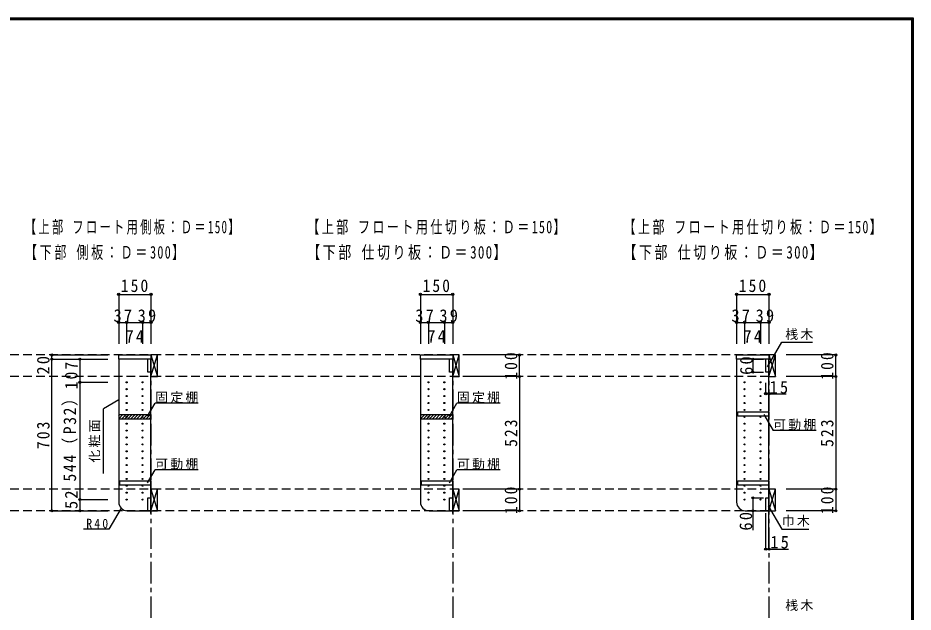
# Model space of a CAD drawing. Units: millimetres at full size, sheet at 1:20; details may follow other scales. Extents: x -3922 to 3878, y -2932 to 2722.
# Drawn here: x -275 to 3878, y -34 to 2722 of the extents above; entities that cross this region are included whole.
import ezdxf

# ---------------------------------------------------------------- set-up
doc = ezdxf.new("R2010")
doc.units = ezdxf.units.MM
doc.header["$LTSCALE"] = 20
doc.header["$PDMODE"] = 32
doc.header["$PDSIZE"] = 10
doc.linetypes.add('CHAIN1', pattern=[8, 5, -1, 1, -1])
doc.linetypes.add('DASHED2', pattern=[3, 2, -1])
for name, color, linetype in [('0-2_本体', 2, 'Continuous'), ('0-3_固定棚', 3, 'Continuous'), ('0-4_可動棚', 3, 'Continuous'), ('0-5', 4, 'Continuous'), ('0-7_桟木・巾木', 2, 'Continuous'), ('0-8_引き出し', 3, 'Continuous'), ('0-A_文字', 7, 'Continuous'), ('0-B_寸法', 7, 'Continuous'), ('0-C_ハッチ', 4, 'Continuous'), ('F-1_枠', 6, 'Continuous')]:
    doc.layers.add(name, color=color, linetype=linetype)
doc.styles.add('ＭＳ ゴシック', font='')
doc.styles.get('ＭＳ ゴシック').set_extended_font_data('MS Gothic')

msp = doc.modelspace()

# ---------------------------------------------------------------- linework, layer by layer
at = {"layer": '0-2_本体'}
for p, q in [((192.13, 1139.05), (192.13, 1159.05)), ((192.13, 1159.05), (342.13, 1159.05)), ((342.13, 1139.05), (192.13, 1139.05)), ((342.13, 1159.05), (342.13, 1139.05)), ((1592.13, 1139.05), (1592.13, 1159.05)), ((1592.13, 1159.05), (1742.13, 1159.05)), ((1742.13, 1139.05), (1592.13, 1139.05)), ((1742.13, 1159.05), (1742.13, 1139.05)), ((3059.18, 1139.05), (3059.18, 1159.05)), ((3059.18, 1159.05), (3209.18, 1159.05)), ((3209.18, 1139.05), (3059.18, 1139.05)), ((3209.18, 1159.05), (3209.18, 1139.05))]:
    msp.add_line(p, q, dxfattribs=at)
at = {"layer": '0-2_本体', "color": 3}
for p, q in [((232.13, 436.05), (342.13, 436.05)), ((1632.13, 436.05), (1742.13, 436.05)), ((3099.18, 436.05), (3209.18, 436.05))]:
    msp.add_line(p, q, dxfattribs=at)
at = {"layer": '0-3_固定棚', "color": 2}
for p, q in [((192.13, 882.05), (342.13, 882.05)), ((342.13, 882.05), (342.13, 862.05)), ((1592.13, 882.05), (1742.13, 882.05)), ((1742.13, 882.05), (1742.13, 862.05))]:
    msp.add_line(p, q, dxfattribs=at)
for points in [[(192.13, 882.05), (192.13, 862.05), (342.13, 862.05)], [(1592.13, 882.05), (1592.13, 862.05), (1742.13, 862.05)]]:
    msp.add_lwpolyline(points, dxfattribs=at)
at = {"layer": '0-4_可動棚', "color": 2}
for p, q in [((197.13, 574.55), (342.13, 574.55)), ((342.13, 574.55), (342.13, 554.55)), ((1597.13, 574.55), (1742.13, 574.55)), ((1742.13, 574.55), (1742.13, 554.55)), ((3064.18, 574.55), (3209.18, 574.55)), ((3209.18, 574.55), (3209.18, 554.55))]:
    msp.add_line(p, q, dxfattribs=at)
msp.add_lwpolyline([(3064.18, 894.55), (3209.18, 894.55), (3209.18, 874.55), (3064.18, 874.55)], close=True, dxfattribs=at)
for points in [[(342.13, 554.55), (197.13, 554.55), (197.13, 574.55)], [(1742.13, 554.55), (1597.13, 554.55), (1597.13, 574.55)], [(3209.18, 554.55), (3064.18, 554.55), (3064.18, 574.55)]]:
    msp.add_lwpolyline(points, dxfattribs=at)
at = {"layer": '0-5', "color": 3}
for p, q in [((342.13, 1139.05), (192.13, 1139.05)), ((192.13, 1139.05), (192.13, 476.05)), ((342.13, 436.05), (342.13, 1139.05)), ((1742.13, 1139.05), (1592.13, 1139.05)), ((1592.13, 1139.05), (1592.13, 476.05)), ((1742.13, 436.05), (1742.13, 1139.05)), ((3209.18, 1139.05), (3059.18, 1139.05)), ((3059.18, 1139.05), (3059.18, 476.05)), ((3209.18, 436.05), (3209.18, 1139.05))]:
    msp.add_line(p, q, dxfattribs=at)
at = {"layer": '0-5', "color": 2}
for p, q in [((342.13, 423.05), (342.13, 436.05)), ((1742.13, 423.05), (1742.13, 436.05)), ((3209.18, 423.05), (3209.18, 436.05))]:
    msp.add_line(p, q, dxfattribs=at)
at = {"layer": '0-5'}
for centre in [(229.13, 1032.05), (229.13, 1000.05), (303.13, 1032.05), (303.13, 1000.05), (1629.13, 1032.05), (1629.13, 1000.05), (1703.13, 1032.05), (1703.13, 1000.05), (3096.18, 1032.05), (3096.18, 1000.05), (3170.18, 1032.05), (3170.18, 1000.05), (229.13, 968.05), (303.13, 968.05), (1629.13, 968.05), (1703.13, 968.05), (3096.18, 968.05), (3170.18, 968.05), (229.13, 936.05), (303.13, 936.05), (1629.13, 936.05), (1703.13, 936.05), (3096.18, 936.05), (3170.18, 936.05), (229.13, 904.05), (229.13, 872.05), (303.13, 904.05), (303.13, 872.05), (303.13, 872.05), (1629.13, 904.05), (1629.13, 872.05), (1703.13, 904.05), (1703.13, 872.05), (1703.13, 872.05), (3096.18, 904.05), (3096.18, 872.05), (3170.18, 904.05), (3170.18, 872.05), (229.13, 840.05), (303.13, 840.05), (1629.13, 840.05), (1703.13, 840.05), (3096.18, 840.05), (3170.18, 840.05), (229.13, 808.05), (303.13, 808.05), (1629.13, 808.05), (1703.13, 808.05), (3096.18, 808.05), (3170.18, 808.05), (229.13, 776.05), (303.13, 776.05), (1629.13, 776.05), (1703.13, 776.05), (3096.18, 776.05), (3170.18, 776.05), (229.13, 744.05), (229.13, 712.05), (303.13, 744.05), (303.13, 712.05), (1629.13, 744.05), (1629.13, 712.05), (1703.13, 744.05), (1703.13, 712.05), (3096.18, 744.05), (3096.18, 712.05), (3170.18, 744.05), (3170.18, 712.05), (229.13, 680.05), (303.13, 680.05), (1629.13, 680.05), (1703.13, 680.05), (3096.18, 680.05), (3170.18, 680.05), (229.13, 648.05), (303.13, 648.05), (1629.13, 648.05), (1703.13, 648.05), (3096.18, 648.05), (3170.18, 648.05), (229.13, 616.05), (229.13, 584.05), (303.13, 616.05), (303.13, 584.05), (1629.13, 616.05), (1629.13, 584.05), (1703.13, 616.05), (1703.13, 584.05), (3096.18, 616.05), (3096.18, 584.05), (3170.18, 616.05), (3170.18, 584.05), (229.13, 552.05), (303.13, 552.05), (1629.13, 552.05), (1703.13, 552.05), (3096.18, 552.05), (3170.18, 552.05), (229.13, 520.05), (303.13, 520.05), (1629.13, 520.05), (1703.13, 520.05), (3096.18, 520.05), (3170.18, 520.05), (229.13, 488.05), (303.13, 488.05), (1629.13, 488.05), (1703.13, 488.05), (3096.18, 488.05), (3170.18, 488.05)]:
    msp.add_circle(centre, 2.5, dxfattribs=at)
at = {"layer": '0-5', "color": 3}
for centre in [(232.13, 476.05), (1632.13, 476.05), (3099.18, 476.05)]:
    msp.add_arc(centre, 40, 180, 270, dxfattribs=at)
at = {"layer": '0-7_桟木・巾木'}
for p, q in [((342.13, 1139.05), (327.13, 1139.05)), ((327.13, 1079.05), (327.13, 1139.05)), ((342.13, 1139.05), (342.13, 1098.05)), ((1742.13, 1139.05), (1727.13, 1139.05)), ((1727.13, 1079.05), (1727.13, 1139.05)), ((1742.13, 1139.05), (1742.13, 1098.05)), ((3209.18, 1139.05), (3194.18, 1139.05)), ((3194.18, 1079.05), (3194.18, 1139.05)), ((3209.18, 1139.05), (3209.18, 1098.05)), ((327.13, 496.05), (342.13, 496.05)), ((342.13, 496.05), (342.13, 436.05)), ((1727.13, 496.05), (1742.13, 496.05)), ((1742.13, 496.05), (1742.13, 436.05)), ((3194.18, 496.05), (3209.18, 496.05)), ((3209.18, 496.05), (3209.18, 436.05))]:
    msp.add_line(p, q, dxfattribs=at)
for points in [[(342.13, 1079.05), (330.64, 1079.05), (327.13, 1079.05)], [(1742.13, 1079.05), (1730.64, 1079.05), (1727.13, 1079.05)], [(3209.18, 1079.05), (3197.69, 1079.05), (3194.18, 1079.05)], [(342.13, 436.05), (327.13, 436.05), (327.13, 496.05)], [(1742.13, 436.05), (1727.13, 436.05), (1727.13, 496.05)], [(3209.18, 436.05), (3194.18, 436.05), (3194.18, 496.05)]]:
    msp.add_lwpolyline(points, dxfattribs=at)
at = {"layer": '0-8_引き出し'}
for p, q in [((342.13, 1159.05), (342.13, 1059.05)), ((372.13, 1159.05), (342.13, 1159.05)), ((372.13, 1059.05), (372.13, 1159.05)), ((1742.13, 1159.05), (1742.13, 1059.05)), ((1772.13, 1159.05), (1742.13, 1159.05)), ((1772.13, 1059.05), (1772.13, 1159.05)), ((3209.18, 1159.05), (3209.18, 1059.05)), ((3239.18, 1159.05), (3209.18, 1159.05)), ((3239.18, 1059.05), (3239.18, 1159.05)), ((342.13, 1059.05), (372.13, 1059.05)), ((1742.13, 1059.05), (1772.13, 1059.05)), ((3209.18, 1059.05), (3239.18, 1059.05))]:
    msp.add_line(p, q, dxfattribs=at)
at = {"layer": '0-8_引き出し', "color": 7}
for p, q in [((342.13, 1059.05), (372.13, 1159.05)), ((342.13, 1159.05), (372.13, 1059.05)), ((1742.13, 1059.05), (1772.13, 1159.05)), ((1742.13, 1159.05), (1772.13, 1059.05)), ((3209.18, 1059.05), (3239.18, 1159.05)), ((3209.18, 1159.05), (3239.18, 1059.05)), ((342.13, 536.05), (372.13, 436.05)), ((342.13, 436.05), (372.13, 536.05)), ((1742.13, 536.05), (1772.13, 436.05)), ((1742.13, 436.05), (1772.13, 536.05)), ((3209.18, 536.05), (3239.18, 436.05)), ((3209.18, 436.05), (3239.18, 536.05))]:
    msp.add_line(p, q, dxfattribs=at)
at = {"layer": '0-8_引き出し'}
for points in [[(372.13, 436.05), (372.13, 536.05), (342.13, 536.05), (342.13, 436.05)], [(1772.13, 436.05), (1772.13, 536.05), (1742.13, 536.05), (1742.13, 436.05)], [(3239.18, 436.05), (3239.18, 536.05), (3209.18, 536.05), (3209.18, 436.05)]]:
    msp.add_lwpolyline(points, close=True, dxfattribs=at)
at = {"layer": '0-A_文字', "linetype": 'CHAIN1'}
for p, q in [((342.13, 1159.05), (342.13, -1140.95)), ((1742.13, 1159.05), (1742.13, -1140.95)), ((3209.18, 1159.05), (3209.18, -1140.95))]:
    msp.add_line(p, q, dxfattribs=at)
at = {"layer": '0-A_文字'}
for p, q in [((192.13, 949.98), (122.13, 909.57)), ((326.45, 875.09), (361.47, 935.74)), ((561.47, 935.74), (361.47, 935.74)), ((1726.45, 875.09), (1761.47, 935.74)), ((1961.47, 935.74), (1761.47, 935.74)), ((122.13, 609.57), (122.13, 909.57)), ((3185.45, 883.31), (3228.51, 808.73)), ((3428.51, 808.73), (3228.51, 808.73)), ((326.45, 565.49), (361.47, 626.14)), ((561.47, 626.14), (361.47, 626.14)), ((1726.45, 565.49), (1761.47, 626.14)), ((1961.47, 626.14), (1761.47, 626.14)), ((203.29, 448.34), (146.65, 350.23)), ((146.65, 350.23), (29.58, 350.23))]:
    msp.add_line(p, q, dxfattribs=at)
for points in [[(3202.51, 1103.58), (3268.62, 1218.09), (3410.85, 1218.09)], [(3205.37, 459.78), (3268.62, 350.23), (3394.65, 350.23)]]:
    msp.add_lwpolyline(points, dxfattribs=at)
at = {"layer": '0-B_寸法', "color": 4}
for p, q in [((192.13, 1440.05), (342.13, 1440.05)), ((192.13, 1440.05), (192.13, 1310.05)), ((342.13, 1440.05), (342.13, 1310.05)), ((1592.13, 1440.05), (1742.13, 1440.05)), ((1592.13, 1440.05), (1592.13, 1310.05)), ((1742.13, 1440.05), (1742.13, 1310.05)), ((3059.18, 1440.05), (3209.18, 1440.05)), ((3059.18, 1440.05), (3059.18, 1310.05)), ((3209.18, 1440.05), (3209.18, 1310.05)), ((192.13, 1310.05), (192.13, 1210.05)), ((192.13, 1310.05), (342.13, 1310.05)), ((229.13, 1310.05), (229.13, 1210.05)), ((303.13, 1310.05), (303.13, 1210.05)), ((342.13, 1310.05), (342.13, 1210.05)), ((1592.13, 1310.05), (1592.13, 1210.05)), ((1592.13, 1310.05), (1742.13, 1310.05)), ((1629.13, 1310.05), (1629.13, 1210.05)), ((1703.13, 1310.05), (1703.13, 1210.05)), ((1742.13, 1310.05), (1742.13, 1210.05)), ((3059.18, 1310.05), (3059.18, 1210.05)), ((3059.18, 1310.05), (3209.18, 1310.05)), ((3096.18, 1310.05), (3096.18, 1210.05)), ((3170.18, 1310.05), (3170.18, 1210.05)), ((3209.18, 1310.05), (3209.18, 1210.05)), ((-117.87, 1139.05), (-117.87, 1159.05)), ((-117.87, 1159.05), (142.13, 1159.05)), ((-117.87, 436.05), (-117.87, 1139.05)), ((-117.87, 1139.05), (142.13, 1139.05)), ((12.13, 1139.05), (142.13, 1139.05)), ((12.13, 1139.05), (12.13, 1032.05)), ((2052.13, 1159.05), (1822.13, 1159.05)), ((2052.13, 1059.05), (2052.13, 1159.05)), ((3134.18, 1139.05), (3134.18, 1079.05)), ((3134.18, 1139.05), (3184.18, 1139.05)), ((3519.18, 1159.05), (3289.18, 1159.05)), ((3519.18, 1059.05), (3519.18, 1159.05)), ((2052.13, 1059.05), (1822.13, 1059.05)), ((2052.13, 1059.05), (1822.13, 1059.05)), ((2052.13, 1059.05), (2052.13, 536.05)), ((3134.18, 1079.05), (3184.18, 1079.05)), ((3519.18, 1059.05), (3289.18, 1059.05)), ((3519.18, 1059.05), (3289.18, 1059.05)), ((3519.18, 1059.05), (3519.18, 536.05)), ((12.13, 1032.05), (142.13, 1032.05)), ((12.13, 1032.05), (12.13, 488.05)), ((3194.18, 979.05), (3194.18, 1029.05)), ((3209.18, 979.05), (3209.18, 1029.05)), ((3194.18, 979.05), (3289.18, 979.05)), ((2052.13, 536.05), (1822.13, 536.05)), ((2052.13, 536.05), (2052.13, 436.05)), ((3519.18, 536.05), (3289.18, 536.05)), ((3519.18, 536.05), (3519.18, 436.05)), ((12.13, 488.05), (142.13, 488.05)), ((12.13, 488.05), (12.13, 436.05)), ((3134.18, 496.05), (3184.18, 496.05)), ((3134.18, 496.05), (3134.18, 345.78)), ((-117.87, 436.05), (142.13, 436.05)), ((12.13, 436.05), (142.13, 436.05)), ((2052.13, 436.05), (1822.13, 436.05)), ((3134.18, 436.05), (3184.18, 436.05)), ((3194.18, 258), (3194.18, 425.51)), ((3209.18, 258), (3209.18, 425.51)), ((3519.18, 436.05), (3289.18, 436.05)), ((3194.18, 258), (3300.49, 258))]:
    msp.add_line(p, q, dxfattribs=at)
at = {"layer": '0-B_寸法', "color": 4, "linetype": 'DASHED2'}
for p, q in [((3209.18, 1159.05), (-2952.87, 1159.05)), ((3209.18, 1059.05), (-2952.87, 1059.05)), ((3209.18, 536.05), (-2952.87, 536.05)), ((3209.18, 436.05), (-2952.87, 436.05))]:
    msp.add_line(p, q, dxfattribs=at)
at = {"layer": '0-B_寸法'}
for p in [(192.13, 1440.05), (342.13, 1440.05), (1592.13, 1440.05), (1742.13, 1440.05), (3059.18, 1440.05), (3209.18, 1440.05), (192.13, 1310.05), (229.13, 1310.05), (303.13, 1310.05), (342.13, 1310.05), (1592.13, 1310.05), (1629.13, 1310.05), (1703.13, 1310.05), (1742.13, 1310.05), (3059.18, 1310.05), (3096.18, 1310.05), (3170.18, 1310.05), (3209.18, 1310.05), (-117.87, 1159.05), (2052.13, 1159.05), (3519.18, 1159.05), (-117.87, 1139.05), (12.13, 1139.05), (3134.18, 1139.05), (3134.18, 1079.05), (2052.13, 1059.05), (3519.18, 1059.05), (12.13, 1032.05), (3194.18, 979.05), (3209.18, 979.05), (2052.13, 536.05), (3519.18, 536.05), (3134.18, 496.05), (12.13, 488.05), (-117.87, 436.05), (12.13, 436.05), (2052.13, 436.05), (3134.18, 436.05), (3519.18, 436.05), (3194.18, 258), (3209.18, 258)]:
    msp.add_point(p, dxfattribs=at)
at = {"layer": '0-C_ハッチ'}
for p, q in [((192.13, 876.12), (198.07, 882.05)), ((192.21, 862.05), (212.21, 882.05)), ((206.35, 862.05), (226.35, 882.05)), ((220.49, 862.05), (240.49, 882.05)), ((234.64, 862.05), (254.64, 882.05)), ((248.78, 862.05), (268.78, 882.05)), ((262.92, 862.05), (282.92, 882.05)), ((277.06, 862.05), (297.06, 882.05)), ((291.2, 862.05), (311.2, 882.05)), ((305.35, 862.05), (325.35, 882.05)), ((319.49, 862.05), (339.49, 882.05)), ((1592.13, 876.12), (1598.07, 882.05)), ((1592.21, 862.05), (1612.21, 882.05)), ((1606.35, 862.05), (1626.35, 882.05)), ((1620.49, 862.05), (1640.49, 882.05)), ((1634.64, 862.05), (1654.64, 882.05)), ((1648.78, 862.05), (1668.78, 882.05)), ((1662.92, 862.05), (1682.92, 882.05)), ((1677.06, 862.05), (1697.06, 882.05)), ((1691.2, 862.05), (1711.2, 882.05)), ((1705.35, 862.05), (1725.35, 882.05)), ((1719.49, 862.05), (1739.49, 882.05)), ((333.63, 862.05), (342.13, 870.55)), ((1733.63, 862.05), (1742.13, 870.55))]:
    msp.add_line(p, q, dxfattribs=at)
at = {"layer": 'F-1_枠'}
for p, q in [((-3922.03, 2722.29), (3877.97, 2722.29)), ((-3922.03, 2718.96), (3877.97, 2718.96)), ((-3922.03, 2715.63), (3877.97, 2715.63)), ((3871.3, 2722.29), (3871.3, -2864.37)), ((3874.63, 2722.29), (3874.63, -2864.37)), ((3877.97, 2722.29), (3877.97, -2864.37))]:
    msp.add_line(p, q, dxfattribs=at)

# ---------------------------------------------------------------- texts
at = {"layer": '0-A_文字', "char_height": 43.99, "attachment_point": 7, "style": 'ＭＳ ゴシック'}
for s, insert in [('\\T1.17;桟木', (3284.82, 1228.3)), ('\\T1.17;固定棚', (361.47, 935.74)), ('\\T1.17;固定棚', (1761.47, 935.74)), ('\\T1.17;可動棚', (3228.51, 808.73)), ('\\T1.17;可動棚', (361.47, 626.14)), ('\\T1.17;可動棚', (1761.47, 626.14)), ('\\T1.17;巾木', (3268.62, 362.18)), ('\\T1.38;\\W0.9;R40', (42.13, 354.37)), ('\\T1.17;桟木', (3284.82, -28.7))]:
    msp.add_mtext(s, dxfattribs=dict(at, insert=insert))
at = {"layer": '0-A_文字', "insert": (107.13, 659.57), "char_height": 43.99, "attachment_point": 7, "rotation": 90, "style": 'ＭＳ ゴシック'}
msp.add_mtext('\\T1.17;化粧面', dxfattribs=at)
at = {"layer": '0-B_寸法', "char_height": 58.65, "attachment_point": 7, "style": 'ＭＳ ゴシック'}
for s, insert in [('\\T1.21;\\W0.65;【上部\\~フロート用側板：Ｄ＝150】', (-242.87, 1716.53)), ('\\T1.2;\\W0.7;【上部\\~フロート用仕切り板：Ｄ＝150】', (1067.13, 1716.53)), ('\\T1.2;\\W0.7;【上部\\~フロート用仕切り板：Ｄ＝150】', (2534.18, 1716.53)), ('\\T1.22;\\W0.7;【下部\\~側板：Ｄ＝300】', (-242.87, 1599.05)), ('\\T1.2;\\W0.75;【下部\\~仕切り板：Ｄ＝300】', (1067.13, 1599.05)), ('\\T1.2;\\W0.75;【下部\\~仕切り板：Ｄ＝300】', (2534.18, 1599.05)), ('\\T1.27;\\W0.9;150', (202.13, 1450.05)), ('\\T1.27;\\W0.9;150', (1602.13, 1450.05)), ('\\T1.27;\\W0.9;150', (3069.18, 1450.05)), ('\\T1.27;\\W0.95;37', (168.13, 1311.26)), ('\\T1.27;\\W0.95;39', (280.13, 1311.26)), ('\\T1.27;\\W0.95;37', (1568.13, 1311.26)), ('\\T1.27;\\W0.95;39', (1680.13, 1311.26)), ('\\T1.27;\\W0.95;37', (3035.18, 1311.26)), ('\\T1.27;\\W0.95;39', (3147.18, 1311.26)), ('\\T1.27;\\W0.95;74', (224.08, 1216.22)), ('\\T1.27;\\W0.95;74', (1624.08, 1216.22)), ('\\T1.27;\\W0.95;74', (3091.13, 1216.22)), ('\\T1.27;\\W0.95;15', (3212.08, 979.05)), ('\\T1.27;\\W0.95;15', (3215.38, 260.47))]:
    msp.add_mtext(s, dxfattribs=dict(at, insert=insert))
at = {"layer": '0-B_寸法', "char_height": 58.65, "attachment_point": 7, "rotation": 90, "style": 'ＭＳ ゴシック'}
for s, insert in [('\\T1.27;\\W0.9;100', (2042.13, 1044.05)), ('\\T1.27;\\W0.9;100', (3509.18, 1044.05)), ('\\T1.27;\\W0.95;20', (-127.87, 1067.92)), ('\\T1.27;\\W0.9;107', (2.13, 999.79)), ('\\T1.27;\\W0.95;60', (3134.18, 1066.55)), ('\\T1.22;\\W0.9;544（P32）', (2.13, 571.91)), ('\\T1.27;\\W0.9;703', (-127.87, 722.55)), ('\\T1.27;\\W0.9;523', (2042.13, 732.55)), ('\\T1.27;\\W0.9;523', (3509.18, 732.55)), ('\\T1.27;\\W0.9;100', (2042.13, 421.05)), ('\\T1.27;\\W0.9;100', (3509.18, 421.05)), ('\\T1.27;\\W0.95;52', (2.13, 444.32)), ('\\T1.27;\\W0.95;60', (3131.77, 344.32))]:
    msp.add_mtext(s, dxfattribs=dict(at, insert=insert))

doc.saveas('drawing.dxf')
